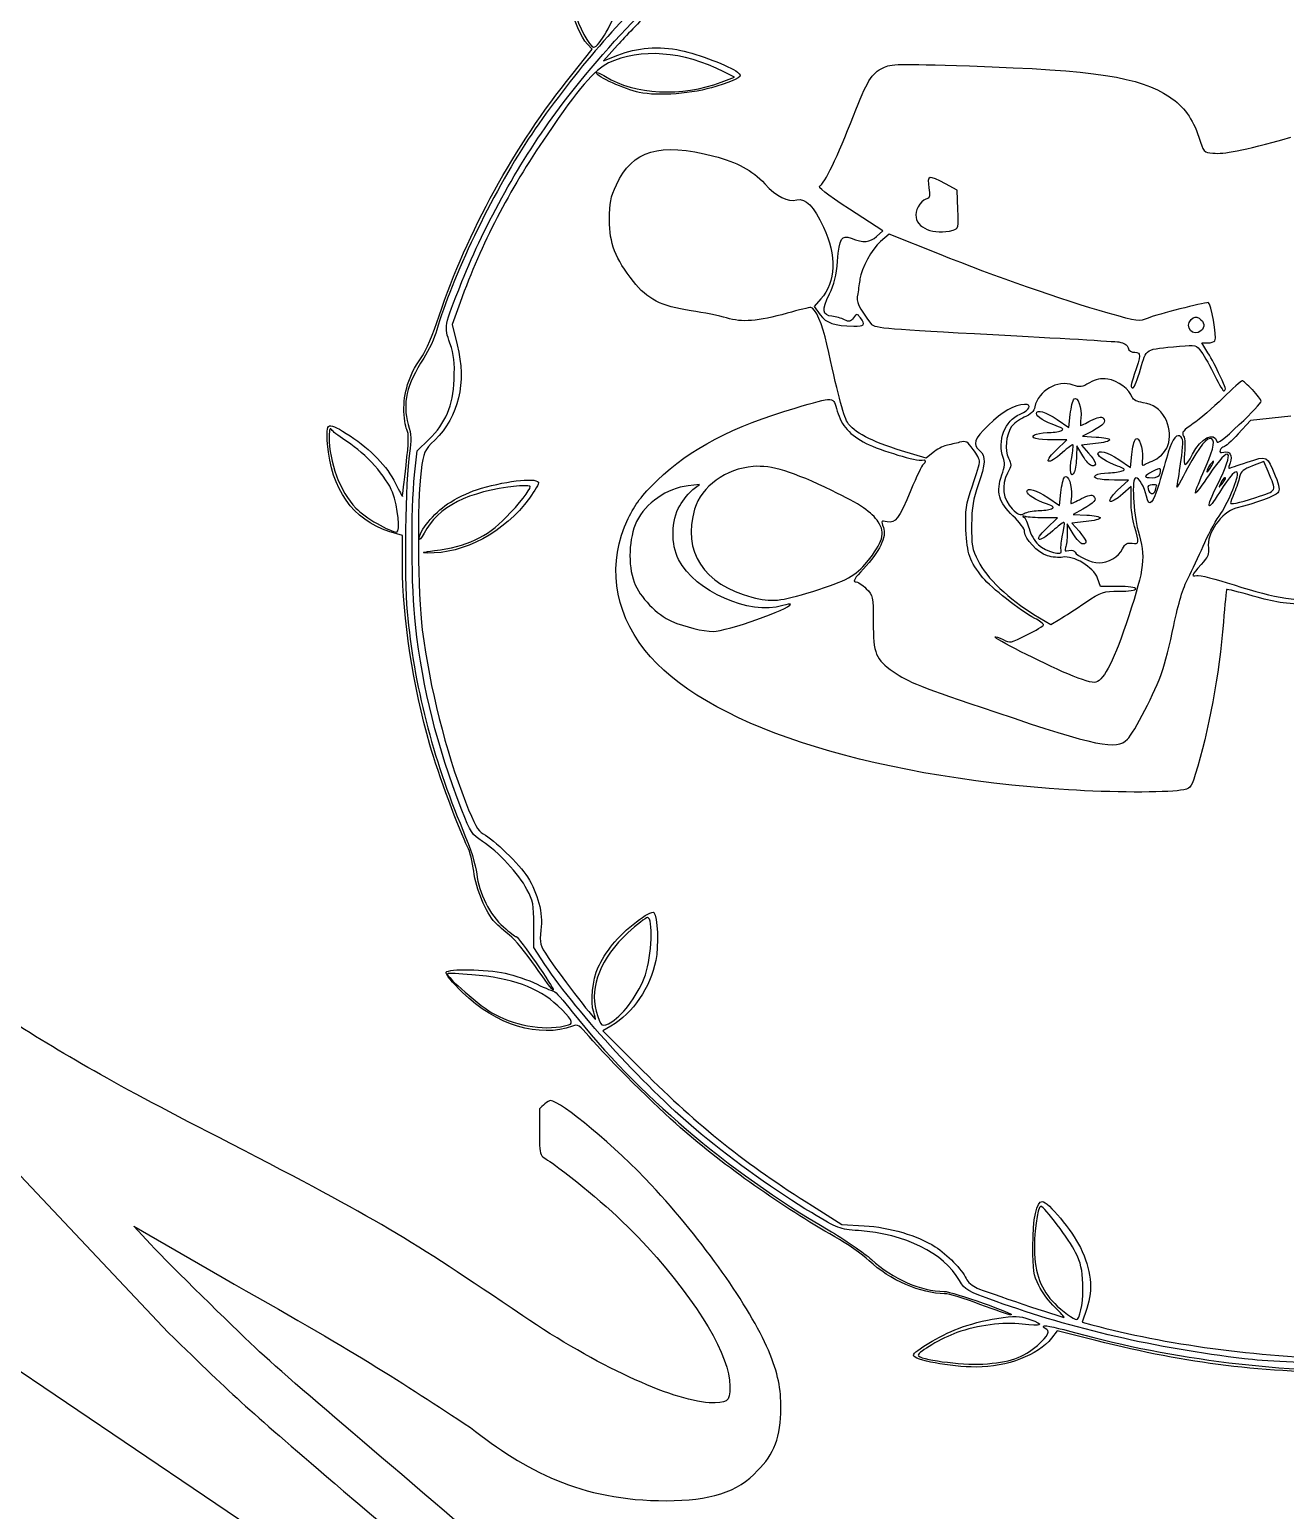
# Model space of a CAD drawing. Extents: x 5 to 509, y -8625 to -7917.
# Drawn here: x 347.4 to 390.4, y -8333 to -8282.4 of the extents above; entities that cross this region are included whole.
import ezdxf

# ---------------------------------------------------------------- set-up
doc = ezdxf.new("R2010")
doc.units = 0
doc.layers.add('Corps', color=7, linetype='CONTINUOUS')

msp = doc.modelspace()

# ---------------------------------------------------------------- linework, layer by layer
at = {"layer": 'Corps', "color": 6}
for p, q in [((366.663916, -8283.04262), (366.496906, -8282.86492)), ((367.528806, -8282.90232), (367.049296, -8283.43902)), ((365.959876, -8283.91772), (366.663916, -8283.04262)), ((367.049296, -8283.43902), (367.539456, -8283.24102)), ((371.528846, -8284.00162), (371.164096, -8283.81622)), ((371.075336, -8284.17132), (371.528846, -8284.00162)), ((379.145556, -8287.86732), (378.740946, -8287.64662)), ((379.169056, -8288.52452), (379.145556, -8287.86732)), ((376.600066, -8289.24962), (375.457736, -8288.50832)), ((376.389896, -8289.44702), (376.600066, -8289.24962)), ((376.817976, -8289.36632), (376.525356, -8289.62042)), ((378.537386, -8290.05502), (376.817976, -8289.36632)), ((374.486926, -8291.58342), (374.255216, -8291.84732)), ((362.143346, -8291.70162), (361.865946, -8292.46092)), ((374.255216, -8291.84732), (374.457766, -8292.12262)), ((361.865946, -8292.46092), (362.040456, -8293.15752)), ((387.484006, -8292.67742), (387.484046, -8292.67772)), ((387.723986, -8293.42992), (387.510856, -8293.08602)), ((387.510856, -8293.08602), (387.712966, -8293.08602)), ((388.132766, -8294.20092), (388.133116, -8294.20092)), ((389.243446, -8294.68702), (389.243196, -8294.68752)), ((382.969396, -8295.97582), (383.015196, -8295.53152)), ((386.247006, -8295.63442), (386.247066, -8295.63392)), ((390.554746, -8295.59032), (389.180156, -8295.74622)), ((382.566776, -8295.70482), (382.969396, -8295.97582)), ((383.772436, -8296.10262), (383.434066, -8296.28352)), ((389.180156, -8295.74622), (388.761366, -8296.19622)), ((360.675616, -8296.77942), (361.074906, -8296.39042)), ((382.899196, -8296.40402), (382.425006, -8296.40402)), ((382.519536, -8296.76622), (382.899196, -8296.40402)), ((383.233236, -8296.60582), (383.227236, -8296.96992)), ((383.439316, -8296.94972), (383.233236, -8296.60582)), ((383.879706, -8296.53112), (383.394986, -8296.58612)), ((383.394986, -8296.58612), (383.636976, -8296.86172)), ((383.434066, -8296.28352), (383.899296, -8296.30752)), ((383.879796, -8296.53222), (383.879706, -8296.53112)), ((360.585716, -8297.60572), (360.675616, -8296.77942)), ((378.090006, -8297.03382), (377.242216, -8296.77612)), ((378.320536, -8296.83982), (378.090006, -8297.03382)), ((384.669786, -8297.07942), (385.072416, -8297.35042)), ((385.072416, -8297.35042), (385.118216, -8296.90612)), ((389.634436, -8297.14322), (389.245666, -8297.29082)), ((389.779226, -8297.48132), (389.634436, -8297.14322)), ((385.828236, -8297.49142), (385.828406, -8297.49182)), ((387.803226, -8297.24822), (387.800626, -8297.24822)), ((389.779226, -8297.48132), (389.779226, -8297.48132)), ((370.325906, -8297.92942), (369.941286, -8297.97442)), ((370.102426, -8298.10432), (370.325906, -8297.92942)), ((385.002216, -8297.77862), (384.528086, -8297.77862)), ((384.622616, -8298.14092), (385.002216, -8297.77862)), ((385.092536, -8298.00462), (384.806536, -8298.25572)), ((385.092536, -8298.48562), (385.092536, -8298.00462)), ((385.814596, -8297.94132), (385.814806, -8297.94082)), ((388.291676, -8297.69802), (388.291536, -8297.69802)), ((359.829946, -8298.19832), (359.829946, -8298.19832)), ((364.515026, -8298.39792), (364.515026, -8298.39792)), ((382.242326, -8298.37402), (382.644956, -8298.64502)), ((382.644956, -8298.64502), (382.690756, -8298.20072)), ((382.574836, -8299.07322), (382.100706, -8299.07322)), ((382.195236, -8299.43552), (382.574836, -8299.07322)), ((383.448076, -8298.77182), (383.109636, -8298.95272)), ((383.109636, -8298.95272), (383.574916, -8298.97672)), ((360.171676, -8299.68072), (359.707146, -8299.53522)), ((360.171676, -8300.69262), (360.171676, -8299.68072)), ((376.447866, -8299.21352), (376.447866, -8299.21352)), ((382.775656, -8299.23492), (382.776146, -8299.23532)), ((383.115026, -8299.62002), (382.908946, -8299.27612)), ((382.908946, -8299.27612), (382.908946, -8299.61342)), ((383.555416, -8299.20142), (383.070636, -8299.25642)), ((383.070636, -8299.25642), (383.312686, -8299.53202)), ((384.051136, -8301.42002), (383.948066, -8301.13502)), ((384.652786, -8301.42002), (384.051136, -8301.42002)), ((384.652726, -8301.41962), (384.652786, -8301.42002)), ((373.178596, -8302.07362), (373.178806, -8302.07292)), ((381.770996, -8302.37342), (382.353336, -8302.72022)), ((382.353336, -8302.72022), (382.650856, -8302.54022)), ((368.555906, -8312.74772), (368.555876, -8312.74772)), ((364.662916, -8313.77462), (364.662646, -8312.99792)), ((365.044056, -8314.34782), (364.662916, -8313.77462)), ((365.483976, -8315.76212), (365.483976, -8315.76162)), ((367.302326, -8316.45532), (367.029206, -8316.61812)), ((367.029206, -8316.61812), (368.394636, -8317.98652)), ((364.857255, -8319.289976), (364.857255, -8320.045155)), ((346.732964, -8321.177924), (352.160774, -8326.936167)), ((374.193076, -8322.60852), (375.204036, -8323.24172)), ((351.547236, -8323.91545), (350.980807, -8323.301866)), ((350.980807, -8323.301866), (354.001512, -8325.048218)), ((375.204036, -8323.24172), (375.965226, -8323.28672)), ((383.195486, -8324.19842), (383.195486, -8324.19842)), ((380.983576, -8326.33832), (380.983576, -8326.33872)), ((383.576906, -8326.11852), (383.418676, -8326.58402)), ((382.566316, -8326.88422), (382.367286, -8327.13852)), ((383.890266, -8327.21442), (382.566316, -8326.88422)), ((383.418676, -8326.58402), (383.750116, -8326.67302)), ((362.922112, -8338.971837), (345.316954, -8327.077763))]:
    msp.add_line(p, q, dxfattribs=at)
for points in [[(368.750016, -8281.02292), (367.543486, -8282.07232), (365.704666, -8284.26392), (364.474436, -8286.11892)], [(365.541026, -8285.04362), (366.364106, -8283.93682), (367.685526, -8282.42312), (368.520626, -8281.63062)], [(366.496906, -8282.86492), (366.280046, -8282.63402), (366.019556, -8282.04082), (365.953436, -8281.62722)], [(366.076266, -8281.78872), (366.163966, -8282.21112), (366.571316, -8282.97202), (366.709736, -8282.97202)], [(366.709736, -8282.97202), (366.894646, -8282.97202), (367.398176, -8282.08922), (367.563586, -8281.47512)], [(368.641286, -8281.74422), (368.293136, -8282.08592), (367.792516, -8282.60712), (367.528806, -8282.90232)], [(367.539456, -8283.24102), (368.183136, -8282.98102), (368.953846, -8282.92322), (369.689456, -8283.07972)], [(371.164096, -8283.81622), (369.773356, -8283.10942), (368.291846, -8282.99462), (367.223976, -8283.51082)], [(369.689456, -8283.07972), (370.287396, -8283.20682), (371.361086, -8283.61832), (371.629136, -8283.82302)], [(361.422386, -8292.16492), (362.382646, -8289.29082), (363.995016, -8286.36012), (365.959876, -8283.91772)], [(367.223976, -8283.51082), (366.733076, -8283.74812), (366.189186, -8284.38152), (365.115686, -8285.96612)], [(366.806556, -8283.85722), (366.806556, -8283.81422), (366.945656, -8283.86722), (367.115706, -8283.97462)], [(368.269256, -8284.51862), (367.774746, -8284.41252), (366.806556, -8283.97482), (366.806556, -8283.85722)], [(367.115706, -8283.97462), (368.096906, -8284.59402), (369.728776, -8284.67512), (371.075336, -8284.17132)], [(371.629136, -8283.82302), (371.832246, -8283.97812), (371.735916, -8284.04242), (370.892586, -8284.31472)], [(375.593496, -8285.32432), (376.055426, -8284.13132), (376.218486, -8283.86712), (376.611886, -8283.67412)], [(376.611886, -8283.67412), (376.889966, -8283.53762), (377.070846, -8283.53402), (379.562206, -8283.61512)], [(379.562206, -8283.61512), (383.893376, -8283.75602), (385.367696, -8283.98382), (386.408136, -8284.67302)], [(370.892586, -8284.31472), (370.117226, -8284.56502), (368.919736, -8284.65812), (368.269256, -8284.51862)], [(386.408136, -8284.67302), (386.902136, -8285.00022), (387.201876, -8285.41162), (387.407396, -8286.04452)], [(362.206956, -8290.99232), (363.002556, -8288.98562), (364.204936, -8286.84032), (365.541026, -8285.04362)], [(374.447756, -8287.71622), (374.604316, -8287.65622), (375.054116, -8286.71712), (375.593496, -8285.32432)], [(365.115686, -8285.96612), (363.771486, -8287.95032), (362.898136, -8289.63562), (362.143346, -8291.70162)], [(364.474436, -8286.11892), (363.241296, -8287.97822), (361.833706, -8290.91492), (361.348126, -8292.64132)], [(367.487636, -8287.67972), (368.035316, -8286.49182), (368.958126, -8286.21992), (370.823996, -8286.69692)], [(387.407396, -8286.04452), (387.575656, -8286.56282), (387.582716, -8286.57082), (387.892856, -8286.59702)], [(387.892856, -8286.59702), (388.302976, -8286.63202), (388.800506, -8286.53002), (390.562066, -8286.05332)], [(370.823996, -8286.69692), (371.623006, -8286.90122), (372.125046, -8287.17422), (372.563276, -8287.64272)], [(378.740946, -8287.64662), (378.168076, -8287.33412), (378.113046, -8287.34782), (378.178786, -8287.78632)], [(367.251786, -8288.87832), (367.252046, -8288.29032), (367.286486, -8288.11652), (367.487636, -8287.67972)], [(372.563276, -8287.64272), (372.988746, -8288.09762), (373.328416, -8288.26862), (373.660966, -8288.19562)], [(375.457736, -8288.50832), (374.646036, -8287.98162), (374.353726, -8287.75232), (374.447756, -8287.71622)], [(378.178786, -8287.78632), (378.215886, -8288.03252), (378.204186, -8288.15042), (378.143486, -8288.15042)], [(373.660966, -8288.19562), (373.963186, -8288.12962), (374.233336, -8288.40632), (374.571026, -8289.12902)], [(378.143486, -8288.15042), (377.970216, -8288.15042), (377.729776, -8288.47612), (377.729776, -8288.71092)], [(379.007246, -8289.23142), (379.183486, -8289.18442), (379.191286, -8289.15042), (379.169056, -8288.52452)], [(368.069116, -8290.98462), (367.446656, -8290.19222), (367.251346, -8289.68902), (367.251786, -8288.87832)], [(377.729776, -8288.71092), (377.729776, -8289.16072), (378.341206, -8289.40982), (379.007246, -8289.23142)], [(374.571026, -8289.12902), (375.022256, -8290.09472), (374.990926, -8291.00952), (374.486926, -8291.58342)], [(375.051146, -8290.28602), (375.111846, -8289.50462), (375.188076, -8289.37822), (375.520076, -8289.50802)], [(375.520076, -8289.50802), (375.937866, -8289.67132), (376.168216, -8289.65512), (376.389896, -8289.44702)], [(376.525356, -8289.62042), (376.225676, -8289.88052), (375.861676, -8290.54022), (375.818526, -8290.90142)], [(384.312726, -8292.06992), (382.727096, -8291.61522), (380.444736, -8290.81902), (378.537386, -8290.05502)], [(374.779196, -8291.41142), (374.939226, -8291.08442), (375.012706, -8290.78042), (375.051146, -8290.28602)], [(361.795046, -8293.09752), (361.594656, -8292.50472), (361.582336, -8292.56792), (362.206956, -8290.99232)], [(370.042886, -8291.98642), (369.011176, -8291.82982), (368.548746, -8291.59512), (368.069116, -8290.98462)], [(375.818526, -8290.90142), (375.805526, -8291.01272), (375.770826, -8291.24142), (375.741426, -8291.40982)], [(374.857796, -8292.17622), (374.530136, -8292.14522), (374.511066, -8291.95962), (374.779196, -8291.41142)], [(375.741426, -8291.40982), (375.688826, -8291.71552), (375.740896, -8291.83002), (376.219086, -8292.45342)], [(371.256586, -8292.23482), (371.011816, -8292.16282), (370.465626, -8292.05062), (370.042886, -8291.98642)], [(373.331446, -8292.07232), (372.316146, -8292.35322), (371.794416, -8292.39402), (371.256586, -8292.23482)], [(374.134296, -8291.87312), (374.086596, -8291.87362), (373.725596, -8291.96312), (373.331446, -8292.07232)], [(374.691246, -8293.12622), (374.551096, -8292.46322), (374.288006, -8291.87132), (374.134296, -8291.87312)], [(375.833046, -8292.23142), (375.717966, -8292.07612), (375.715366, -8292.07612), (375.598486, -8292.23142)], [(385.680076, -8292.23752), (385.360276, -8292.36542), (385.331246, -8292.36192), (384.312726, -8292.06992)], [(387.732716, -8291.71062), (387.552886, -8291.71092), (386.000376, -8292.10932), (385.680076, -8292.23752)], [(387.960776, -8293.01202), (388.037576, -8292.88782), (387.831206, -8291.71052), (387.732716, -8291.71062)], [(360.858426, -8293.52682), (360.965026, -8293.38712), (361.218836, -8292.77422), (361.422386, -8292.16492)], [(374.457766, -8292.12262), (374.672076, -8292.41402), (374.940566, -8292.50572), (375.605546, -8292.51472)], [(375.290016, -8292.29542), (375.185456, -8292.24242), (374.990956, -8292.18892), (374.857796, -8292.17622)], [(375.598486, -8292.23142), (375.497706, -8292.36742), (375.452146, -8292.37682), (375.290016, -8292.29542)], [(375.605546, -8292.51472), (375.976596, -8292.51472), (376.013066, -8292.47472), (375.833046, -8292.23142)], [(376.219086, -8292.45342), (376.310286, -8292.57232), (376.833546, -8292.61642), (380.364166, -8292.80282)], [(387.484046, -8292.67772), (387.220766, -8292.89632), (386.903996, -8292.53462), (387.146356, -8292.29222)], [(387.146356, -8292.29222), (387.249426, -8292.18922), (387.312636, -8292.17862), (387.420406, -8292.24622)], [(387.420406, -8292.24622), (387.608046, -8292.36432), (387.635656, -8292.55162), (387.484006, -8292.67742)], [(361.348126, -8292.64132), (361.273026, -8292.90832), (361.070606, -8293.34532), (360.898196, -8293.61232)], [(361.936436, -8294.33962), (361.962436, -8293.74842), (361.936066, -8293.51462), (361.795046, -8293.09752)], [(380.364166, -8292.80282), (382.586546, -8292.92022), (384.527256, -8293.03432), (384.676826, -8293.05652)], [(384.676826, -8293.05652), (384.856656, -8293.08352), (384.962636, -8293.14952), (384.989686, -8293.25322)], [(387.712966, -8293.08602), (387.824086, -8293.08602), (387.935646, -8293.05302), (387.960776, -8293.01202)], [(360.898196, -8293.61232), (360.308616, -8294.52562), (360.161226, -8295.15632), (360.369776, -8295.87362)], [(360.220806, -8295.31142), (360.220806, -8294.70662), (360.450666, -8294.06152), (360.858426, -8293.52682)], [(362.040456, -8293.15752), (362.367126, -8294.46152), (362.099256, -8295.60222), (361.276616, -8296.41152)], [(375.390336, -8295.80262), (375.250866, -8295.57182), (375.027456, -8294.71652), (374.691246, -8293.12622)], [(384.989686, -8293.25322), (385.015686, -8293.35322), (385.100866, -8293.40972), (385.224986, -8293.40972)], [(385.224986, -8293.40972), (385.438496, -8293.40972), (385.435836, -8293.49472), (385.201486, -8294.16832)], [(385.418496, -8293.98442), (385.627416, -8293.26132), (385.542366, -8293.31132), (386.750996, -8293.20082)], [(386.750996, -8293.20082), (387.316316, -8293.14882), (387.317676, -8293.14982), (387.503936, -8293.40352)], [(387.503936, -8293.40352), (387.606516, -8293.54352), (387.811306, -8293.91022), (387.959006, -8294.21832)], [(388.133116, -8294.20092), (388.025346, -8293.96602), (387.841236, -8293.61902), (387.723986, -8293.42992)], [(385.163086, -8294.62342), (385.202086, -8294.62342), (385.316906, -8294.33582), (385.418496, -8293.98442)], [(361.074906, -8296.39042), (361.652226, -8295.82812), (361.896136, -8295.24752), (361.936436, -8294.33962)], [(383.107196, -8294.53062), (382.576796, -8294.33882), (381.914226, -8294.71782), (381.802426, -8295.27682)], [(383.672016, -8294.45362), (383.413256, -8294.60632), (383.343486, -8294.61572), (383.107196, -8294.53062)], [(384.296256, -8294.32352), (384.047896, -8294.29052), (383.894866, -8294.32352), (383.672016, -8294.45362)], [(385.134326, -8294.95092), (385.048626, -8294.68082), (384.631416, -8294.36852), (384.296256, -8294.32352)], [(385.201486, -8294.16832), (385.074026, -8294.53502), (385.066596, -8294.62342), (385.163086, -8294.62342)], [(387.959006, -8294.21832), (388.106656, -8294.52652), (388.250276, -8294.75582), (388.278126, -8294.72792)], [(388.278126, -8294.72792), (388.346926, -8294.65892), (388.352826, -8294.68092), (388.132766, -8294.20092)], [(388.890646, -8294.38062), (388.861546, -8294.38062), (388.564846, -8294.64912), (388.231356, -8294.97722)], [(389.243196, -8294.68752), (389.078406, -8294.51872), (388.919806, -8294.38062), (388.890646, -8294.38062)], [(373.599036, -8295.31582), (374.978526, -8294.91532), (374.901886, -8294.90992), (375.044076, -8295.41792)], [(383.015196, -8295.53152), (383.040596, -8295.28712), (383.098196, -8295.05002), (383.143576, -8295.00462)], [(383.143576, -8295.00462), (383.259466, -8294.88872), (383.414296, -8295.32322), (383.375916, -8295.65642)], [(385.505696, -8295.13212), (385.295526, -8295.10412), (385.162306, -8295.03912), (385.134326, -8294.95092)], [(386.247066, -8295.63392), (386.092616, -8295.34682), (385.841896, -8295.17722), (385.505696, -8295.13212)], [(388.231356, -8294.97722), (387.897876, -8295.30532), (387.440776, -8295.69792), (387.215566, -8295.84952)], [(388.794756, -8295.88302), (389.206356, -8295.49132), (389.543056, -8295.13102), (389.543056, -8295.08232)], [(389.543056, -8295.08232), (389.543056, -8295.03332), (389.408236, -8294.85572), (389.243446, -8294.68702)], [(360.318406, -8296.05442), (360.265206, -8295.95742), (360.221206, -8295.62292), (360.220806, -8295.31142)], [(368.895756, -8297.78172), (369.979216, -8296.72032), (371.490496, -8295.92802), (373.599036, -8295.31582)], [(375.044076, -8295.41792), (375.183926, -8295.91732), (375.475306, -8296.24322), (376.035916, -8296.52732)], [(381.448576, -8295.18952), (381.122656, -8295.18952), (380.673846, -8295.44792), (380.217236, -8295.89852)], [(380.723736, -8297.01202), (380.507996, -8296.44472), (380.777636, -8295.74182), (381.294556, -8295.52482)], [(381.441156, -8295.63002), (381.265836, -8295.70702), (381.065756, -8295.85702), (380.996556, -8295.96272)], [(381.294556, -8295.52482), (381.632256, -8295.38302), (381.721146, -8295.18952), (381.448576, -8295.18952)], [(381.802426, -8295.27682), (381.772126, -8295.42762), (381.667286, -8295.53022), (381.441156, -8295.63002)], [(381.856726, -8295.50552), (381.856726, -8295.35412), (382.180736, -8295.44552), (382.566776, -8295.70482)], [(382.528326, -8295.92502), (382.158196, -8295.79182), (381.856726, -8295.60352), (381.856726, -8295.50552)], [(383.720016, -8295.74662), (383.951046, -8295.62622), (384.077146, -8295.59962), (384.136196, -8295.65862)], [(385.878546, -8297.09762), (386.406406, -8296.85632), (386.565256, -8296.22562), (386.247006, -8295.63442)], [(357.608936, -8296.54532), (357.548836, -8295.77692), (357.595936, -8295.76002), (358.378846, -8296.27042)], [(357.767216, -8296.08162), (357.685616, -8295.97972), (357.668116, -8296.01562), (357.666056, -8296.29122)], [(358.287086, -8296.47222), (358.055316, -8296.32512), (357.821376, -8296.14942), (357.767216, -8296.08162)], [(360.294306, -8297.26752), (360.389606, -8296.45322), (360.394786, -8296.19302), (360.318406, -8296.05442)], [(360.369776, -8295.87362), (360.474026, -8296.23232), (360.481206, -8296.41002), (360.409976, -8296.86302)], [(377.242216, -8296.77612), (376.215966, -8296.46422), (375.591966, -8296.13612), (375.390336, -8295.80262)], [(380.217236, -8295.89852), (379.714816, -8296.39442), (379.663616, -8296.54092), (379.913836, -8296.76732)], [(380.996556, -8295.96272), (380.809476, -8296.24822), (380.764906, -8296.75302), (380.902456, -8297.02882)], [(381.789246, -8296.23222), (381.848646, -8296.19422), (382.042806, -8296.16022), (382.220846, -8296.15722)], [(382.220846, -8296.15722), (382.398826, -8296.15722), (382.610046, -8296.12422), (382.690146, -8296.09322)], [(382.690146, -8296.09322), (382.807706, -8296.04722), (382.776446, -8296.01422), (382.528326, -8295.92502)], [(383.375916, -8295.65642), (383.359216, -8295.80102), (383.355516, -8295.91932), (383.366916, -8295.91932)], [(383.366916, -8295.91932), (383.378716, -8295.91932), (383.537756, -8295.84132), (383.720016, -8295.74662)], [(384.136196, -8295.65862), (384.256296, -8295.77872), (384.161596, -8295.89472), (383.772436, -8296.10262)], [(387.215566, -8295.84952), (386.866296, -8296.08472), (386.818386, -8296.14732), (386.889756, -8296.27492)], [(387.195506, -8296.89062), (387.471236, -8296.35012), (387.951676, -8296.10282), (388.021506, -8296.46542)], [(388.021506, -8296.46542), (388.038806, -8296.55542), (388.273766, -8296.37842), (388.794756, -8295.88302)], [(359.707146, -8299.53522), (358.478876, -8299.15042), (357.729156, -8298.08212), (357.608936, -8296.54532)], [(357.666056, -8296.29122), (357.659056, -8297.17832), (358.027396, -8298.16672), (358.577856, -8298.73912)], [(359.829946, -8298.19832), (359.639776, -8297.68492), (358.907876, -8296.86612), (358.287086, -8296.47222)], [(358.378846, -8296.27042), (359.093176, -8296.73612), (359.640036, -8297.30692), (359.933656, -8297.89332)], [(361.276616, -8296.41152), (360.911746, -8296.77052), (360.895346, -8296.80722), (360.806756, -8297.46342)], [(376.035916, -8296.52732), (376.508436, -8296.76682), (377.803546, -8297.15162), (377.948896, -8297.09592)], [(378.767366, -8296.59752), (378.648446, -8296.62452), (378.447386, -8296.73312), (378.320536, -8296.83982)], [(379.229616, -8296.48742), (379.094346, -8296.52142), (378.886346, -8296.57142), (378.767366, -8296.59752)], [(379.694826, -8296.73072), (379.497036, -8296.45552), (379.451416, -8296.43162), (379.229616, -8296.48742)], [(382.425006, -8296.40402), (381.869166, -8296.40402), (381.623096, -8296.33802), (381.789246, -8296.23222)], [(383.106336, -8296.57432), (383.089036, -8296.55732), (382.927986, -8296.67522), (382.748646, -8296.83722)], [(383.062436, -8297.00972), (383.103936, -8296.78762), (383.123736, -8296.59172), (383.106336, -8296.57432)], [(384.364566, -8296.40452), (384.364566, -8296.44452), (384.146406, -8296.50252), (383.879796, -8296.53222)], [(383.899296, -8296.30752), (384.155206, -8296.32052), (384.364566, -8296.36452), (384.364566, -8296.40452)], [(385.118216, -8296.90612), (385.143616, -8296.66172), (385.201216, -8296.42462), (385.246666, -8296.37922)], [(385.246666, -8296.37922), (385.362736, -8296.26312), (385.517376, -8296.69812), (385.478806, -8297.03242)], [(386.810616, -8296.30902), (386.664586, -8296.16302), (386.506786, -8296.34702), (386.364406, -8296.82912)], [(386.798216, -8297.14802), (386.877716, -8296.58592), (386.880816, -8296.37922), (386.810616, -8296.30902)], [(386.889756, -8296.27492), (386.938656, -8296.36192), (386.951756, -8296.60882), (386.921956, -8296.86462)], [(387.860186, -8296.37312), (387.707286, -8296.27812), (387.433046, -8296.60792), (387.026206, -8297.37432)], [(387.553146, -8297.55232), (387.879876, -8296.82862), (387.979296, -8296.44672), (387.860186, -8296.37312)], [(388.045096, -8297.94232), (388.659196, -8296.71952), (388.493046, -8296.51472), (387.764176, -8297.59582)], [(388.263346, -8296.64622), (388.220046, -8296.64622), (388.164846, -8296.69722), (388.141146, -8296.75842)], [(388.761366, -8296.19622), (388.531036, -8296.44372), (388.306926, -8296.64622), (388.263346, -8296.64622)], [(360.409976, -8296.86302), (360.269396, -8297.75452), (360.219186, -8301.11352), (360.328976, -8302.28152)], [(377.948896, -8297.09592), (378.065896, -8297.05092), (378.093696, -8297.17792), (377.981696, -8297.24712)], [(379.664676, -8297.98152), (379.801856, -8297.58142), (379.914156, -8297.20492), (379.914156, -8297.14492)], [(379.914156, -8297.14492), (379.914156, -8297.08492), (379.815456, -8296.89852), (379.694826, -8296.73072)], [(379.913836, -8296.76732), (380.129756, -8296.96272), (380.117876, -8297.22782), (379.861236, -8297.94662)], [(380.671136, -8297.60572), (380.772106, -8297.32132), (380.785356, -8297.17322), (380.723736, -8297.01202)], [(380.902456, -8297.02882), (381.008436, -8297.24122), (381.004966, -8297.29142), (380.866556, -8297.54202)], [(382.748646, -8296.83722), (382.256936, -8297.28152), (382.047516, -8297.21622), (382.519536, -8296.76622)], [(383.154136, -8297.49582), (383.038496, -8297.77712), (382.978446, -8297.45882), (383.062436, -8297.00972)], [(383.227236, -8296.96992), (383.221236, -8297.17022), (383.190736, -8297.40682), (383.154136, -8297.49582)], [(383.762206, -8297.29362), (383.697906, -8297.29362), (383.552656, -8297.13882), (383.439316, -8296.94972)], [(383.636976, -8296.86172), (383.903166, -8297.16492), (383.940436, -8297.29362), (383.762206, -8297.29362)], [(383.959796, -8296.88012), (383.959796, -8296.72872), (384.283806, -8296.82012), (384.669786, -8297.07942)], [(384.631406, -8297.29972), (384.261216, -8297.16642), (383.959796, -8296.97812), (383.959796, -8296.88012)], [(385.478806, -8297.03242), (385.462106, -8297.17782), (385.468306, -8297.28702), (385.493006, -8297.27512)], [(385.493006, -8297.27512), (385.517806, -8297.26312), (385.691036, -8297.18312), (385.878546, -8297.09762)], [(386.364406, -8296.82912), (386.295606, -8297.06222), (386.153926, -8297.54122), (386.049686, -8297.89362)], [(386.655396, -8298.01842), (386.675796, -8297.95042), (386.740096, -8297.55832), (386.798216, -8297.14802)], [(386.921956, -8296.86462), (386.863156, -8297.36762), (386.947956, -8297.37592), (387.195506, -8296.89062)], [(387.803226, -8297.37442), (387.953036, -8297.11232), (387.951736, -8297.04852), (387.803226, -8297.24822)], [(388.141146, -8296.75842), (388.110246, -8296.83842), (388.147146, -8296.85842), (388.262116, -8296.82742)], [(388.262116, -8296.82742), (388.471786, -8296.77242), (388.577756, -8296.94242), (388.485406, -8297.18532)], [(388.437706, -8297.37412), (388.451306, -8297.37412), (388.730636, -8297.28312), (389.059036, -8297.17102)], [(389.059036, -8297.17102), (389.750766, -8296.93572), (389.747796, -8296.93432), (390.025006, -8297.63752)], [(360.173036, -8298.33782), (360.173036, -8298.31882), (360.227536, -8297.83772), (360.294306, -8297.26752)], [(360.614816, -8302.72382), (360.473306, -8301.51392), (360.457576, -8298.78052), (360.585716, -8297.60572)], [(360.806756, -8297.46342), (360.665476, -8298.50932), (360.690556, -8301.67342), (360.850056, -8302.90372)], [(372.172046, -8297.31502), (371.223416, -8297.39102), (370.397056, -8297.99112), (370.164596, -8298.77402)], [(374.857166, -8298.13802), (373.527146, -8297.49392), (372.784406, -8297.26632), (372.172046, -8297.31502)], [(377.981696, -8297.24712), (377.942096, -8297.27112), (377.753396, -8297.66502), (377.561796, -8298.12172)], [(381.053396, -8299.00402), (380.564786, -8298.54292), (380.466296, -8298.18252), (380.671136, -8297.60572)], [(380.866556, -8297.54202), (380.645676, -8297.94242), (380.712846, -8298.45352), (381.027686, -8298.76842)], [(382.690756, -8298.20072), (382.716156, -8297.95632), (382.773756, -8297.71922), (382.819206, -8297.67382)], [(382.819206, -8297.67382), (382.935096, -8297.55792), (383.089926, -8297.99242), (383.051536, -8298.32562)], [(384.528086, -8297.77862), (383.972236, -8297.77862), (383.726166, -8297.71262), (383.892326, -8297.60682)], [(383.892326, -8297.60682), (383.951726, -8297.56882), (384.145886, -8297.53482), (384.323856, -8297.53182)], [(384.323856, -8297.53182), (384.501896, -8297.53182), (384.713116, -8297.49882), (384.793226, -8297.46782)], [(384.793226, -8297.46782), (384.910776, -8297.42182), (384.879526, -8297.38882), (384.631406, -8297.29972)], [(385.828406, -8297.49182), (385.516526, -8297.65312), (385.513556, -8297.69802), (385.814806, -8297.69802)], [(385.814806, -8297.69802), (385.974396, -8297.69802), (386.061866, -8297.65202), (386.083096, -8297.55642)], [(386.083096, -8297.55642), (386.128296, -8297.35322), (386.106596, -8297.34782), (385.828236, -8297.49142)], [(387.026206, -8297.37432), (386.801806, -8297.79702), (386.634966, -8298.08692), (386.655396, -8298.01842)], [(387.291596, -8298.22472), (387.275496, -8298.20872), (387.393366, -8297.90622), (387.553146, -8297.55232)], [(387.764176, -8297.59582), (387.520206, -8297.95772), (387.307566, -8298.24072), (387.291596, -8298.22472)], [(387.800626, -8297.24822), (387.735326, -8297.33422), (387.683136, -8297.44382), (387.684746, -8297.49102)], [(387.684746, -8297.49102), (387.684746, -8297.53802), (387.739846, -8297.48102), (387.803226, -8297.37442)], [(388.105786, -8299.01142), (388.397486, -8298.58792), (388.733626, -8297.81142), (388.733626, -8297.56102)], [(388.733626, -8297.56102), (388.733626, -8297.35472), (388.454806, -8297.64302), (388.116996, -8298.19952)], [(388.485406, -8297.18532), (388.445806, -8297.28912), (388.424706, -8297.37412), (388.437706, -8297.37412)], [(388.807386, -8297.66932), (388.780186, -8297.79642), (388.697816, -8298.04132), (388.624456, -8298.21362)], [(389.245666, -8297.29082), (388.934966, -8297.40872), (388.846946, -8297.48472), (388.807386, -8297.66932)], [(389.361616, -8298.37162), (390.102926, -8298.13072), (390.079036, -8298.18162), (389.779226, -8297.48132)], [(390.025006, -8297.63752), (390.169916, -8298.00512), (390.188246, -8298.12762), (390.112006, -8298.21952)], [(359.933656, -8297.89332), (360.065326, -8298.15632), (360.173036, -8298.35632), (360.173036, -8298.33782)], [(364.075746, -8297.98882), (362.410636, -8298.16592), (361.389456, -8298.68472), (360.908086, -8299.59822)], [(361.713466, -8298.59792), (361.976626, -8298.42222), (362.420106, -8298.20432), (362.698926, -8298.11372)], [(362.698926, -8298.11372), (363.595866, -8297.82232), (364.715416, -8297.68382), (364.819046, -8297.85142)], [(363.718686, -8299.05182), (364.157526, -8298.60252), (364.541026, -8298.11432), (364.541026, -8298.00482)], [(364.541026, -8298.00482), (364.541026, -8297.96882), (364.331666, -8297.96082), (364.075746, -8297.98882)], [(364.819046, -8297.85142), (364.843846, -8297.89142), (364.706866, -8298.13722), (364.515026, -8298.39792)], [(367.893456, -8299.09842), (368.132346, -8298.59542), (368.329396, -8298.33652), (368.895756, -8297.78172)], [(369.941286, -8297.97442), (369.218986, -8298.05842), (368.485036, -8298.56872), (368.179476, -8299.19992)], [(369.657396, -8298.65622), (369.779286, -8298.44892), (369.979546, -8298.20062), (370.102426, -8298.10432)], [(376.447866, -8299.21352), (376.224336, -8298.87442), (375.836566, -8298.61222), (374.857166, -8298.13802)], [(377.561796, -8298.12172), (377.139356, -8299.12862), (377.038576, -8299.26292), (376.748676, -8299.20492)], [(379.446716, -8299.47782), (379.418216, -8298.78392), (379.439716, -8298.63832), (379.664676, -8297.98152)], [(379.861236, -8297.94662), (379.689946, -8298.42592), (379.644946, -8298.70282), (379.638686, -8299.31602)], [(381.532336, -8298.17472), (381.532336, -8298.02332), (381.856346, -8298.11472), (382.242326, -8298.37402)], [(382.203946, -8298.59422), (381.833756, -8298.46102), (381.532336, -8298.27272), (381.532336, -8298.17472)], [(384.806536, -8298.25572), (384.340446, -8298.66492), (384.179006, -8298.56412), (384.622616, -8298.14092)], [(385.252476, -8297.69792), (385.108856, -8297.69792), (385.164476, -8298.92142), (385.335276, -8299.51842)], [(385.617836, -8298.32932), (385.553236, -8298.01992), (385.366936, -8297.69792), (385.252476, -8297.69792)], [(386.049686, -8297.89362), (385.840936, -8298.59922), (385.703136, -8298.73812), (385.617836, -8298.32932)], [(385.814806, -8297.94082), (385.701706, -8297.94082), (385.655586, -8297.98482), (385.673226, -8298.07562)], [(385.673226, -8298.07562), (385.710326, -8298.26662), (385.880796, -8298.30152), (385.925926, -8298.12762)], [(385.973026, -8297.96132), (385.979026, -8297.95032), (385.906926, -8297.94132), (385.814596, -8297.94132)], [(385.925926, -8298.12762), (385.947026, -8298.04762), (385.968026, -8297.97242), (385.973026, -8297.96132)], [(388.116996, -8298.19952), (387.680506, -8298.91802), (387.635556, -8298.75762), (388.045096, -8297.94232)], [(388.165676, -8297.88012), (388.080976, -8298.05492), (388.082476, -8298.05592), (388.203476, -8297.90512)], [(388.291536, -8297.69802), (388.271136, -8297.69802), (388.214236, -8297.78002), (388.165676, -8297.88012)], [(388.203476, -8297.90512), (388.335696, -8297.74002), (388.353586, -8297.69802), (388.291676, -8297.69802)], [(359.976106, -8299.55892), (360.108646, -8299.55902), (360.016306, -8298.70202), (359.829946, -8298.19832)], [(360.738156, -8299.79412), (360.738156, -8299.53372), (361.247326, -8298.90922), (361.713466, -8298.59792)], [(364.515026, -8298.39792), (363.652136, -8299.57002), (362.275746, -8300.30982), (361.021306, -8300.27562)], [(369.616496, -8300.49862), (369.346406, -8299.98692), (369.364976, -8299.15392), (369.657396, -8298.65622)], [(382.365756, -8298.76242), (382.483316, -8298.71642), (382.452056, -8298.68342), (382.203946, -8298.59422)], [(383.051536, -8298.32562), (383.034836, -8298.47022), (383.031136, -8298.58852), (383.042536, -8298.58852)], [(383.042536, -8298.58852), (383.054336, -8298.58852), (383.213396, -8298.51052), (383.395636, -8298.41582)], [(383.395636, -8298.41582), (383.626666, -8298.29542), (383.752706, -8298.26882), (383.811826, -8298.32782)], [(383.811826, -8298.32782), (383.931916, -8298.44792), (383.837226, -8298.56392), (383.448076, -8298.77182)], [(385.213056, -8299.36382), (385.146756, -8299.14532), (385.092536, -8298.75012), (385.092536, -8298.48562)], [(388.624456, -8298.21362), (388.551056, -8298.38592), (388.490986, -8298.54072), (388.490986, -8298.55752)], [(388.490986, -8298.55752), (388.490986, -8298.62752), (388.730806, -8298.57652), (389.361616, -8298.37162)], [(390.112006, -8298.21952), (390.019106, -8298.33152), (389.382206, -8298.56582), (388.681516, -8298.74582)], [(358.577856, -8298.73912), (358.879716, -8299.05302), (359.742356, -8299.55882), (359.976106, -8299.55892)], [(361.264096, -8300.19462), (362.369346, -8300.05462), (363.047696, -8299.73882), (363.718686, -8299.05182)], [(368.465146, -8303.59582), (367.378846, -8302.21302), (367.175176, -8300.61092), (367.893456, -8299.09842)], [(370.164596, -8298.77402), (369.735046, -8300.22062), (370.472576, -8301.35522), (372.121766, -8301.78472)], [(376.748676, -8299.20492), (376.539566, -8299.16292), (376.535606, -8299.16892), (376.622266, -8299.39892)], [(381.027686, -8298.76842), (381.231416, -8298.97212), (381.294936, -8298.99572), (381.435766, -8298.92042)], [(381.451506, -8299.54732), (381.451506, -8299.45132), (381.281276, -8299.21902), (381.053396, -8299.00402)], [(381.478316, -8299.02522), (381.387616, -8298.99622), (381.366076, -8299.00322), (381.422616, -8299.04522)], [(381.422616, -8299.04522), (381.473416, -8299.08222), (381.554976, -8299.26092), (381.603386, -8299.44102)], [(381.435766, -8298.92042), (381.527466, -8298.87142), (381.741516, -8298.82842), (381.911316, -8298.82542)], [(382.100706, -8299.07322), (381.839896, -8299.07322), (381.559846, -8299.05122), (381.478316, -8299.02522)], [(381.911316, -8298.82542), (382.081126, -8298.82542), (382.285656, -8298.79342), (382.365756, -8298.76242)], [(384.040126, -8299.07372), (384.040126, -8299.11372), (383.822036, -8299.17172), (383.555416, -8299.20142)], [(383.574916, -8298.97672), (383.830766, -8298.98972), (384.040126, -8299.03372), (384.040126, -8299.07372)], [(387.555326, -8300.04442), (387.696596, -8299.71062), (387.944336, -8299.24582), (388.105786, -8299.01142)], [(388.681516, -8298.74582), (388.181136, -8298.87442), (387.666146, -8299.61232), (387.739386, -8300.09592)], [(360.908086, -8299.59822), (360.814586, -8299.77562), (360.738156, -8299.86372), (360.738156, -8299.79412)], [(368.179476, -8299.19992), (367.912046, -8299.75242), (367.873916, -8300.68612), (368.094976, -8301.27012)], [(376.622266, -8299.39892), (376.742366, -8299.71712), (376.495176, -8300.22852), (375.935066, -8300.82072)], [(376.060406, -8300.58402), (376.608146, -8299.90682), (376.697226, -8299.59162), (376.447866, -8299.21352)], [(380.027816, -8301.12512), (379.568476, -8300.55252), (379.480576, -8300.30312), (379.446716, -8299.47782)], [(379.638686, -8299.31602), (379.631686, -8300.00302), (379.654786, -8300.13372), (379.857526, -8300.54622)], [(382.231446, -8300.37162), (381.897906, -8300.26152), (381.451506, -8299.78982), (381.451506, -8299.54732)], [(381.603386, -8299.44102), (381.651686, -8299.62112), (381.795476, -8299.86832), (381.922746, -8299.99022)], [(382.411776, -8299.51852), (381.928736, -8299.95492), (381.730516, -8299.87922), (382.195236, -8299.43552)], [(382.776146, -8299.23532), (382.748246, -8299.23532), (382.584176, -8299.36282), (382.411776, -8299.51852)], [(382.736656, -8299.72032), (382.833856, -8299.22932), (382.833356, -8299.23492), (382.775656, -8299.23492)], [(382.908946, -8299.61342), (382.908686, -8299.79892), (382.883546, -8300.01412), (382.853846, -8300.09162)], [(383.437916, -8299.96392), (383.373616, -8299.96392), (383.228376, -8299.80912), (383.115026, -8299.62002)], [(383.312686, -8299.53202), (383.578816, -8299.83522), (383.616146, -8299.96392), (383.437916, -8299.96392)], [(385.335276, -8299.51842), (385.595526, -8300.42862), (385.558016, -8300.76632), (385.012256, -8302.42282)], [(385.129656, -8299.94282), (385.373126, -8299.98982), (385.382656, -8299.92282), (385.213056, -8299.36382)], [(361.021306, -8300.27562), (360.789786, -8300.26562), (360.858866, -8300.24662), (361.264096, -8300.19462)], [(381.922746, -8299.99022), (382.178226, -8300.23502), (382.781056, -8300.39352), (382.706956, -8300.19642)], [(382.706956, -8300.19642), (382.683456, -8300.13442), (382.696956, -8299.92062), (382.736656, -8299.72032)], [(382.853846, -8300.09162), (382.810546, -8300.20472), (382.833446, -8300.22382), (382.969986, -8300.18762)], [(382.969986, -8300.18762), (383.067286, -8300.16262), (383.156626, -8300.18762), (383.178476, -8300.24262)], [(383.996306, -8300.61062), (384.308616, -8300.61062), (384.667786, -8300.39902), (384.804596, -8300.13432)], [(384.804596, -8300.13432), (384.899996, -8299.94982), (384.965236, -8299.91142), (385.129656, -8299.94282)], [(387.043566, -8301.13672), (387.183776, -8300.86972), (387.414066, -8300.37812), (387.555326, -8300.04442)], [(387.739386, -8300.09592), (387.770986, -8300.30312), (387.723886, -8300.40942), (387.486816, -8300.67212)], [(361.106626, -8306.83242), (360.531656, -8304.83632), (360.172916, -8302.48022), (360.171676, -8300.69262)], [(373.178806, -8302.07292), (372.017096, -8302.40612), (370.199206, -8301.60272), (369.616496, -8300.49862)], [(374.205066, -8301.58642), (375.372836, -8301.22212), (375.677466, -8301.05752), (376.060406, -8300.58402)], [(379.857526, -8300.54622), (380.133556, -8301.10832), (380.940426, -8301.87882), (381.770996, -8302.37342)], [(382.756896, -8300.41862), (382.625406, -8300.44462), (382.388936, -8300.41862), (382.231446, -8300.37162)], [(383.948066, -8301.13502), (383.813426, -8300.76262), (383.120466, -8300.34582), (382.756896, -8300.41862)], [(383.178476, -8300.24262), (383.232376, -8300.38232), (383.739456, -8300.61062), (383.996306, -8300.61062)], [(387.486816, -8300.67212), (387.158026, -8301.03602), (387.133956, -8301.09712), (387.340406, -8301.04312)], [(375.935066, -8300.82072), (375.644176, -8301.12832), (375.562766, -8301.25812), (375.660826, -8301.25812)], [(381.796806, -8302.51022), (381.303546, -8302.24892), (380.296976, -8301.46082), (380.027816, -8301.12512)], [(386.552286, -8302.75492), (386.712866, -8301.98542), (386.870416, -8301.46652), (387.043566, -8301.13672)], [(387.340406, -8301.04312), (387.419906, -8301.02212), (387.993436, -8301.16762), (388.614776, -8301.36622)], [(368.094976, -8301.27012), (368.290286, -8301.78612), (368.875166, -8302.39732), (369.376906, -8302.60962)], [(372.121766, -8301.78472), (372.807746, -8301.96342), (373.079636, -8301.93752), (374.205066, -8301.58642)], [(375.660826, -8301.25812), (375.737426, -8301.25812), (375.906526, -8301.36452), (376.036646, -8301.49462)], [(376.036646, -8301.49462), (376.270156, -8301.72812), (376.273126, -8301.74272), (376.273436, -8302.64762)], [(383.531266, -8301.97092), (384.090016, -8301.59772), (384.137926, -8301.58162), (384.684236, -8301.58162)], [(385.254316, -8301.50062), (385.254316, -8301.45362), (384.999826, -8301.41962), (384.652726, -8301.41962)], [(384.684236, -8301.58162), (385.010356, -8301.58162), (385.254316, -8301.54662), (385.254316, -8301.50062)], [(388.362516, -8301.52162), (388.348316, -8301.53662), (388.297316, -8302.03802), (388.249786, -8302.63692)], [(389.269356, -8301.74962), (388.785076, -8301.60972), (388.377006, -8301.50712), (388.362516, -8301.52162)], [(388.614776, -8301.36622), (390.073376, -8301.83222), (390.756186, -8301.93832), (391.949326, -8301.88452)], [(370.796626, -8302.95682), (371.255216, -8302.95682), (373.441006, -8302.18682), (373.441006, -8302.02362)], [(373.441006, -8302.02362), (373.441006, -8302.00962), (373.322896, -8302.03362), (373.178596, -8302.07362)], [(382.650856, -8302.54022), (382.814466, -8302.44122), (383.210656, -8302.18502), (383.531266, -8301.97092)], [(391.242206, -8302.04432), (390.337526, -8302.01132), (389.998656, -8301.96032), (389.269356, -8301.74962)], [(360.328976, -8302.28152), (360.567246, -8304.81612), (361.186416, -8307.24232), (362.236016, -8309.75422)], [(362.205706, -8309.07292), (361.326536, -8306.79242), (360.884346, -8305.02742), (360.614816, -8302.72382)], [(369.376906, -8302.60962), (369.839266, -8302.80532), (370.454226, -8302.95572), (370.796626, -8302.95682)], [(376.273436, -8302.64762), (376.273696, -8303.71552), (376.355336, -8303.91612), (376.957486, -8304.33042)], [(381.531356, -8303.07892), (381.843416, -8302.92172), (382.098776, -8302.76552), (382.098776, -8302.73172)], [(382.098776, -8302.73172), (382.098776, -8302.69772), (381.962896, -8302.59822), (381.796806, -8302.51022)], [(385.012256, -8302.42282), (384.516646, -8303.92722), (384.183166, -8304.60022), (383.886766, -8304.69432)], [(388.249786, -8302.63692), (388.106786, -8304.44032), (387.751636, -8306.36212), (387.286056, -8307.85242)], [(360.850056, -8302.90372), (361.110806, -8304.91772), (361.635196, -8307.00592), (362.327356, -8308.78662)], [(382.929476, -8304.41142), (382.023926, -8304.02642), (380.381596, -8303.19102), (380.431806, -8303.14082)], [(380.431806, -8303.14082), (380.450406, -8303.12182), (380.577646, -8303.16482), (380.714706, -8303.23582)], [(380.714706, -8303.23582), (380.956326, -8303.36072), (380.981206, -8303.35592), (381.531356, -8303.07892)], [(386.160366, -8304.33272), (386.245966, -8304.08802), (386.422286, -8303.37802), (386.552286, -8302.75492)], [(382.947336, -8308.37562), (375.948136, -8307.92302), (370.435326, -8306.10352), (368.465146, -8303.59582)], [(376.957486, -8304.33042), (377.500206, -8304.70382), (377.824646, -8304.83232), (380.472496, -8305.72332)], [(383.886766, -8304.69432), (383.778066, -8304.72832), (383.443716, -8304.63032), (382.929476, -8304.41142)], [(384.969696, -8306.64762), (385.192426, -8306.42482), (385.931016, -8304.98902), (386.160366, -8304.33272)], [(380.472496, -8305.72332), (383.938856, -8306.88972), (384.593126, -8307.02422), (384.969696, -8306.64762)], [(362.400556, -8310.32672), (362.119816, -8309.78382), (361.385686, -8307.80122), (361.106626, -8306.83242)], [(387.286056, -8307.85242), (387.136246, -8308.33202), (387.130116, -8308.33852), (386.781156, -8308.39262)], [(362.327356, -8308.78662), (362.637606, -8309.58482), (362.749036, -8309.78572), (362.934876, -8309.88182)], [(386.781156, -8308.39262), (386.238136, -8308.47662), (384.382596, -8308.46862), (382.947336, -8308.37562)], [(362.906156, -8310.13922), (362.547486, -8309.90682), (362.498396, -8309.83202), (362.205706, -8309.07292)], [(362.236016, -8309.75422), (362.503566, -8310.39462), (362.677956, -8310.94382), (362.711256, -8311.25112)], [(362.608806, -8311.15962), (362.569806, -8310.84712), (362.475896, -8310.47232), (362.400556, -8310.32672)], [(364.430436, -8311.78052), (364.153166, -8311.25332), (363.439226, -8310.48462), (362.906156, -8310.13922)], [(362.934876, -8309.88182), (363.286806, -8310.06382), (364.177926, -8310.93212), (364.447516, -8311.35572)], [(363.336806, -8312.91132), (363.020166, -8312.57772), (362.685876, -8311.77342), (362.608806, -8311.15962)], [(362.711256, -8311.25112), (362.782656, -8311.90922), (363.158886, -8312.65662), (363.625466, -8313.06742)], [(364.662646, -8312.99792), (364.662386, -8312.29992), (364.638546, -8312.17652), (364.430436, -8311.78052)], [(364.447516, -8311.35572), (364.805886, -8311.91892), (364.975706, -8312.58732), (364.909336, -8313.17382)], [(367.352296, -8313.67172), (367.757096, -8313.16252), (368.660536, -8312.46572), (368.771716, -8312.57692)], [(368.555876, -8312.74772), (368.494576, -8312.74772), (368.191506, -8312.98182), (367.882416, -8313.26792)], [(368.480606, -8314.69942), (368.699936, -8314.05582), (368.750446, -8312.74772), (368.555906, -8312.74772)], [(368.771716, -8312.57692), (368.897566, -8312.70272), (368.937986, -8313.72262), (368.836516, -8314.21152)], [(363.837366, -8313.34852), (363.668426, -8313.22012), (363.443156, -8313.02342), (363.336806, -8312.91132)], [(363.625466, -8313.06742), (363.830376, -8313.24772), (364.026676, -8313.39532), (364.061776, -8313.39532)], [(364.720006, -8314.41982), (364.403546, -8313.95902), (364.006366, -8313.47702), (363.837366, -8313.34852)], [(364.909336, -8313.17382), (364.856736, -8313.63662), (364.867236, -8313.67662), (365.154596, -8314.11292)], [(367.882416, -8313.26792), (366.963006, -8314.11922), (366.564156, -8315.10282), (366.797476, -8315.94372)], [(364.061776, -8313.39532), (364.139076, -8313.39532), (365.373476, -8315.17962), (365.327786, -8315.22532)], [(366.866906, -8314.43802), (366.954006, -8314.24282), (367.172466, -8313.89792), (367.352296, -8313.67172)], [(370.392826, -8320.15492), (368.568486, -8318.64712), (366.174756, -8316.04822), (365.044056, -8314.34782)], [(365.154596, -8314.11292), (365.452676, -8314.56562), (366.724446, -8316.22722), (366.772986, -8316.22722)], [(368.836516, -8314.21152), (368.640156, -8315.15742), (368.062336, -8316.00242), (367.302326, -8316.45532)], [(361.711936, -8314.66612), (361.624736, -8314.73912), (362.872466, -8315.81662), (363.321336, -8316.05582)], [(362.221656, -8315.30672), (361.875986, -8314.96762), (361.632636, -8314.66672), (361.663586, -8314.61662)], [(361.663586, -8314.61662), (361.743286, -8314.48762), (363.018746, -8314.50802), (363.684226, -8314.64862)], [(362.541956, -8314.70112), (362.106086, -8314.66412), (361.732556, -8314.64812), (361.711936, -8314.66612)], [(365.483976, -8315.76162), (364.796896, -8315.12832), (363.938466, -8314.81882), (362.541956, -8314.70112)], [(363.684226, -8314.64862), (363.991816, -8314.71362), (364.483416, -8314.88292), (364.776536, -8315.02442)], [(365.327786, -8315.22532), (365.309786, -8315.24332), (365.036526, -8314.88062), (364.720006, -8314.41982)], [(366.711086, -8315.97692), (366.594216, -8315.64162), (366.671486, -8314.87522), (366.866906, -8314.43802)], [(367.328556, -8316.31012), (367.748766, -8316.05042), (368.267096, -8315.32572), (368.480606, -8314.69942)], [(365.990796, -8316.45642), (364.866166, -8316.88192), (363.359096, -8316.42242), (362.221656, -8315.30672)], [(364.776536, -8315.02442), (365.069716, -8315.16592), (365.333736, -8315.27692), (365.363266, -8315.27092)], [(365.363266, -8315.27092), (365.392966, -8315.26092), (365.668206, -8315.57772), (365.975256, -8315.96592)], [(365.855656, -8316.41952), (366.046076, -8316.36452), (365.947156, -8316.18902), (365.483976, -8315.76212)], [(354.284726, -8320.469944), (350.131226, -8318.346002), (348.620874, -8317.449226), (346.44975, -8316.080464)], [(363.321336, -8316.05582), (364.123126, -8316.48322), (365.138056, -8316.62882), (365.855656, -8316.41952)], [(365.975256, -8315.96592), (368.225066, -8318.80992), (371.243536, -8321.38192), (374.735836, -8323.43082)], [(366.552956, -8316.81032), (366.227646, -8316.43032), (366.164566, -8316.39062), (365.990796, -8316.45642)], [(366.772986, -8316.22722), (366.787186, -8316.22722), (366.759386, -8316.11462), (366.711086, -8315.97692)], [(366.797476, -8315.94372), (366.949016, -8316.48982), (366.990986, -8316.51882), (367.328556, -8316.31012)], [(369.681916, -8319.94082), (368.853026, -8319.22192), (367.212606, -8317.58072), (366.552956, -8316.81032)], [(368.394636, -8317.98652), (370.295986, -8319.89202), (371.909526, -8321.17822), (374.193076, -8322.60852)], [(365.234812, -8319.006784), (365.140408, -8319.006784), (364.95166, -8319.195578), (364.857255, -8319.289976)], [(368.680308, -8321.885905), (367.500341, -8320.61154), (365.565198, -8319.006784), (365.234812, -8319.006784)], [(374.958816, -8323.66322), (373.164876, -8322.64562), (371.213696, -8321.26922), (369.681916, -8319.94082)], [(364.290827, -8326.369782), (360.326136, -8323.679456), (359.382212, -8323.113072), (354.284726, -8320.469944)], [(364.857255, -8320.045155), (364.857255, -8321.177924), (364.857255, -8320.753136), (365.518027, -8321.31952)], [(374.158926, -8322.84022), (372.987436, -8322.13492), (371.537316, -8321.10092), (370.392826, -8320.15492)], [(365.518027, -8321.31952), (366.603589, -8322.121898), (367.736384, -8323.113072), (368.538732, -8324.009847)], [(372.692232, -8327.54975), (372.03146, -8326.039391), (370.473875, -8323.821052), (368.680308, -8321.885905)], [(381.735176, -8323.99442), (381.735056, -8323.03392), (381.856266, -8322.45702), (382.058196, -8322.45702)], [(382.058196, -8322.45702), (382.251586, -8322.45702), (383.073316, -8323.45242), (383.360236, -8324.03422)], [(375.765786, -8323.45492), (375.118446, -8323.40792), (375.073996, -8323.39092), (374.158926, -8322.84022)], [(382.008716, -8322.62262), (381.892146, -8322.61262), (381.757006, -8323.62862), (381.791486, -8324.25402)], [(383.195486, -8324.19842), (382.989346, -8323.77712), (382.126456, -8322.63142), (382.008716, -8322.62262)], [(374.735836, -8323.43082), (375.292106, -8323.75722), (375.956096, -8324.21162), (376.211396, -8324.44072)], [(379.229726, -8325.16522), (378.668866, -8324.20822), (377.379266, -8323.57152), (375.765786, -8323.45492)], [(375.965226, -8323.28672), (376.835916, -8323.33872), (377.793396, -8323.62222), (378.393126, -8324.00552)], [(355.134307, -8327.455352), (354.284726, -8326.652974), (352.302412, -8324.717828), (351.547236, -8323.91545)], [(368.538732, -8324.009847), (370.332298, -8325.992192), (371.370689, -8327.738545), (371.370689, -8328.776916)], [(376.132036, -8324.48592), (375.898656, -8324.26712), (375.370726, -8323.89692), (374.958816, -8323.66322)], [(378.393126, -8324.00552), (378.813526, -8324.27422), (379.305296, -8324.78272), (379.448166, -8325.09642)], [(381.935376, -8325.32942), (381.757586, -8324.97002), (381.735236, -8324.82102), (381.735176, -8323.99442)], [(378.715816, -8325.61272), (377.906286, -8325.61272), (376.836196, -8325.14602), (376.132036, -8324.48592)], [(376.211396, -8324.44072), (376.960136, -8325.11262), (377.903806, -8325.52742), (378.697306, -8325.53362)], [(381.791486, -8324.25402), (381.835486, -8325.04912), (382.068326, -8325.58202), (382.570806, -8326.03592)], [(383.444286, -8325.27782), (383.426386, -8324.79742), (383.370886, -8324.55702), (383.195486, -8324.19842)], [(383.360236, -8324.03422), (383.729876, -8324.78392), (383.800326, -8325.46122), (383.576906, -8326.11852)], [(354.001512, -8325.048218), (358.532631, -8327.596949), (360.137388, -8328.63532), (362.497322, -8330.192877)], [(378.697306, -8325.53362), (378.958296, -8325.53362), (381.224136, -8326.33312), (380.983576, -8326.33832)], [(380.473086, -8325.87722), (379.475926, -8325.51842), (379.416866, -8325.48452), (379.229726, -8325.16522)], [(379.448166, -8325.09642), (379.498966, -8325.20822), (379.670406, -8325.35492), (379.828826, -8325.42232)], [(379.828826, -8325.42232), (380.128006, -8325.54972), (382.717916, -8326.42172), (382.797156, -8326.42172)], [(382.488806, -8326.07782), (382.294486, -8325.88872), (382.045386, -8325.55192), (381.935376, -8325.32942)], [(383.265196, -8326.48902), (383.381146, -8326.33232), (383.462976, -8325.77872), (383.444286, -8325.27782)], [(379.922836, -8325.97682), (379.396516, -8325.77652), (378.853306, -8325.61272), (378.715816, -8325.61272)], [(380.983576, -8326.33872), (380.926576, -8326.33872), (380.449146, -8326.17702), (379.922836, -8325.97682)], [(388.976446, -8327.83992), (385.937786, -8327.47812), (383.103236, -8326.82392), (380.473086, -8325.87722)], [(382.570806, -8326.03592), (382.886396, -8326.32112), (383.225766, -8326.54252), (383.265196, -8326.48902)], [(370.662684, -8329.343301), (369.341141, -8329.248903), (366.792398, -8328.068935), (364.290827, -8326.369782)], [(379.186316, -8326.79992), (379.520036, -8326.66942), (380.111046, -8326.51482), (380.499626, -8326.45622)], [(380.499626, -8326.45622), (381.137676, -8326.36022), (381.246816, -8326.36322), (381.627406, -8326.49322)], [(381.627406, -8326.49322), (382.160646, -8326.67452), (382.050146, -8326.74482), (381.370936, -8326.65642)], [(382.797156, -8326.42172), (382.821956, -8326.42172), (382.683186, -8326.26702), (382.488806, -8326.07782)], [(352.160774, -8326.936167), (354.520707, -8329.248903), (354.851093, -8329.532095), (358.155012, -8332.364018)], [(377.648966, -8327.71232), (377.648966, -8327.58132), (378.540216, -8327.05242), (379.186316, -8326.79992)], [(379.131776, -8326.94452), (378.620936, -8327.12992), (377.810786, -8327.60252), (377.810786, -8327.71512)], [(381.370936, -8326.65642), (380.733866, -8326.57342), (379.835326, -8326.68942), (379.131776, -8326.94452)], [(381.892356, -8327.38012), (382.262666, -8327.05412), (382.347666, -8326.87112), (382.159846, -8326.80402)], [(382.159846, -8326.80402), (382.104146, -8326.78402), (382.080446, -8326.74402), (382.107246, -8326.71502)], [(382.107246, -8326.71502), (382.133846, -8326.68602), (382.625386, -8326.79202), (383.199556, -8326.95002)], [(383.199556, -8326.95002), (386.507556, -8327.86162), (390.251936, -8328.32152), (393.993396, -8328.27592)], [(383.750116, -8326.67302), (386.286666, -8327.35702), (389.321116, -8327.76492), (392.509456, -8327.85062)], [(373.683389, -8344.541285), (372.22027, -8341.614965), (358.202245, -8330.334473), (355.134307, -8327.455352)], [(373.117022, -8329.532095), (373.117022, -8328.871313), (373.022618, -8328.352128), (372.692232, -8327.54975)], [(382.367286, -8327.13852), (381.917116, -8327.71372), (380.851736, -8328.12102), (379.797006, -8328.12102)], [(380.019676, -8328.01812), (380.935806, -8327.96412), (381.413836, -8327.80132), (381.892356, -8327.38012)], [(393.143666, -8328.33052), (389.391556, -8328.30052), (387.168436, -8328.03192), (383.890266, -8327.21442)], [(379.797006, -8328.12102), (378.900006, -8328.12102), (377.648966, -8327.88292), (377.648966, -8327.71232)], [(377.810786, -8327.71512), (377.810786, -8327.86082), (379.276696, -8328.06192), (380.019676, -8328.01812)], [(392.315156, -8328.01632), (391.079656, -8327.99032), (389.577236, -8327.91142), (388.976446, -8327.83992)], [(371.370689, -8328.776916), (371.370689, -8329.343301), (371.276284, -8329.343301), (370.662684, -8329.343301)], [(372.314613, -8331.656037), (372.881041, -8331.136851), (373.117022, -8330.47607), (373.117022, -8329.532095)], [(362.497322, -8330.192877), (364.385231, -8331.656037), (366.226032, -8332.694409), (369.199503, -8332.694409)], [(369.199503, -8332.694409), (370.662684, -8332.694409), (371.653841, -8332.411217), (372.314613, -8331.656037)], [(345.411359, -8332.458415), (350.084055, -8338.688645), (351.877621, -8340.859786), (354.426302, -8343.455715)], [(358.155012, -8332.364018), (363.346903, -8336.753498), (367.500341, -8340.3406), (369.293908, -8341.992555)]]:
    msp.add_open_spline(points, degree=3, dxfattribs=at)

doc.saveas('drawing.dxf')
